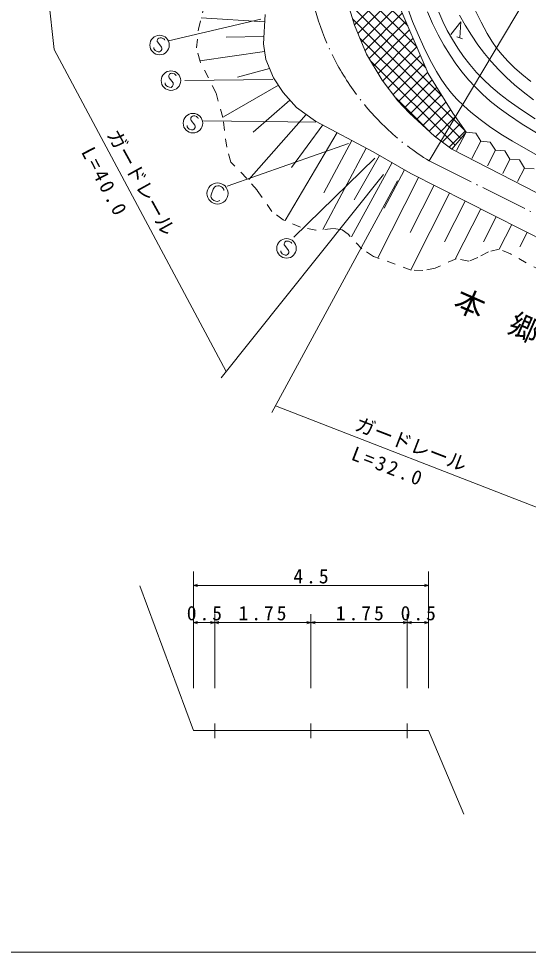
# Model space of a CAD drawing. Units: millimetres, scale not verified. Extents: x 40000 to 680000, y 20000 to 380000.
# Drawn here: x 272024 to 331781, y 205000 to 314481 of the extents above; entities that cross this region are included whole.
import ezdxf
from ezdxf.enums import TextEntityAlignment as Align

# ---------------------------------------------------------------- set-up
doc = ezdxf.new("R2010")
doc.units = ezdxf.units.MM
doc.header["$LTSCALE"] = 1000
doc.linetypes.add('USER1', pattern=[7.000001, 5.508197, -0.688525, 0.114754, -0.688525])
doc.linetypes.add('USER2', pattern=[2, 1, -1])
for name, color, linetype, lineweight in [('S-BGD', 7, 'Continuous', 13), ('S-BGD-EXST', 1, 'Continuous', 13), ('S-BGD-HTXT', 6, 'Continuous', 13), ('S-BMK-SRVR', 3, 'Continuous', 13), ('S-SUV', 7, 'Continuous', 13)]:
    doc.layers.add(name, color=color, linetype=linetype, lineweight=lineweight)
doc.styles.add('ＭＳ ゴシック', font='')
doc.styles.get('ＭＳ ゴシック').set_extended_font_data('MS Gothic')

# ---------------------------------------------------------------- blocks, each defined once
blk = doc.blocks.new('BUHIN1')
at = {"color": 1, "linetype": 'Continuous', "lineweight": 13}
blk.add_lwpolyline([(500, -144), (0, 0), (500, 142)], dxfattribs=at)
blk = doc.blocks.new('BUHIN2')
at = {"color": 1, "linetype": 'Continuous', "lineweight": 13}
blk.add_lwpolyline([(-500, 144), (0, 0), (-500, -142)], dxfattribs=at)

msp = doc.modelspace()

# ---------------------------------------------------------------- linework, layer by layer
at = {"layer": 'S-BGD'}
for p, q in [((309642, 321623), (317657, 313651)), ((309918, 319938), (318709, 311194)), ((310231, 318217), (319761, 308736)), ((311383, 313749), (315894, 318285)), ((311393, 313717), (310535, 316541)), ((310551, 316487), (321652, 305445)), ((311799, 312750), (316164, 317137)), ((316057, 317387), (320054, 308051)), ((312218, 311753), (316588, 316146)), ((317659, 315687), (318219, 314146)), ((325600, 315397), (326256, 314053)), ((300400, 314439), (289597, 311869)), ((300884, 314118), (293438, 314572)), ((300937, 314977), (300727, 311541)), ((311165, 314466), (324378, 301322)), ((312637, 310756), (317013, 315155)), ((319945, 315279), (320553, 313927)), ((321279, 315227), (321751, 314144)), ((323724, 314874), (324380, 313703)), ((312815, 310332), (311393, 313717)), ((313120, 309824), (317437, 314164)), ((313652, 308941), (317862, 313172)), ((318219, 314146), (318849, 312636)), ((320553, 313927), (321220, 312588)), ((321751, 314144), (322282, 313077)), ((322708, 312630), (323869, 314106)), ((323869, 314106), (323731, 312233)), ((324380, 313703), (325102, 312538)), ((326256, 314053), (326965, 312740)), ((288357, 312123), (288304, 312001)), ((288473, 312214), (288357, 312123)), ((288622, 312248), (288473, 312214)), ((288776, 312232), (288622, 312248)), ((288942, 312167), (288776, 312232)), ((289046, 312102), (288942, 312167)), ((289112, 312033), (289046, 312102)), ((289146, 311946), (289112, 312033)), ((300779, 312400), (296338, 312332)), ((312033, 312192), (323865, 300423)), ((314184, 308057), (318286, 312181)), ((318849, 312636), (319539, 311139)), ((321220, 312588), (321887, 311374)), ((322282, 313077), (322871, 312027)), ((322871, 312027), (323508, 311017)), ((323383, 312368), (324054, 312108)), ((325102, 312538), (325875, 311408)), ((326965, 312740), (327506, 311853)), ((287882, 310962), (287855, 311115)), ((287937, 310849), (287882, 310962)), ((288304, 312001), (288278, 311919)), ((288278, 311919), (288280, 311795)), ((288280, 311795), (288332, 311707)), ((288332, 311707), (288785, 311143)), ((288785, 311143), (288812, 311021)), ((288812, 311021), (288803, 310870)), ((300727, 311541), (300991, 309704)), ((314724, 307183), (318710, 311190)), ((319539, 311139), (320250, 309713)), ((321887, 311374), (322611, 310183)), ((323508, 311017), (324195, 310039)), ((325875, 311408), (326628, 310410)), ((327506, 311853), (328096, 311000)), ((328096, 311000), (328701, 310244)), ((288020, 310761), (287937, 310849)), ((288121, 310703), (288020, 310761)), ((288368, 310608), (288121, 310703)), ((288553, 310591), (288368, 310608)), ((288665, 310659), (288553, 310591)), ((288742, 310746), (288665, 310659)), ((288803, 310870), (288742, 310746)), ((300859, 310622), (293270, 309532)), ((314656, 307272), (312815, 310332)), ((315335, 306379), (319135, 310199)), ((322611, 310183), (323293, 309170)), ((324195, 310039), (324930, 309096)), ((326628, 310410), (327436, 309440)), ((328701, 310244), (329360, 309517)), ((300991, 309704), (301910, 307540)), ((313306, 309516), (323212, 299661)), ((315946, 305575), (319559, 309207)), ((320250, 309713), (321019, 308305)), ((323293, 309170), (324024, 308193)), ((324930, 309096), (325717, 308185)), ((327436, 309440), (328306, 308486)), ((329360, 309517), (330161, 308730)), ((289640, 307836), (289614, 307754)), ((289614, 307754), (289615, 307630)), ((289693, 307957), (289640, 307836)), ((289809, 308048), (289693, 307957)), ((289958, 308083), (289809, 308048)), ((290112, 308066), (289958, 308083)), ((290278, 308002), (290112, 308066)), ((290382, 307937), (290278, 308002)), ((290448, 307868), (290382, 307937)), ((290482, 307781), (290448, 307868)), ((301450, 308622), (297673, 307623)), ((316564, 304778), (319984, 308216)), ((320054, 308051), (322916, 303383)), ((321019, 308305), (321580, 307383)), ((324024, 308193), (324754, 307317)), ((325717, 308185), (326534, 307330)), ((328306, 308486), (329219, 307574)), ((330161, 308730), (331003, 307988)), ((331003, 307988), (332083, 307127)), ((289218, 306797), (289191, 306949)), ((289273, 306683), (289218, 306797)), ((289356, 306596), (289273, 306683)), ((289457, 306538), (289356, 306596)), ((289615, 307630), (289667, 307542)), ((289667, 307542), (290121, 306977)), ((290078, 306581), (290001, 306493)), ((290138, 306705), (290078, 306581)), ((290121, 306977), (290148, 306856)), ((290148, 306856), (290138, 306705)), ((301820, 307351), (291518, 307235)), ((302481, 306683), (296023, 302964)), ((301910, 307540), (303052, 305826)), ((316499, 304847), (314656, 307272)), ((317244, 304044), (320503, 307320)), ((321580, 307383), (322197, 306487)), ((324754, 307317), (325530, 306481)), ((326534, 307330), (327399, 306512)), ((329219, 307574), (330176, 306709)), ((330176, 306709), (331179, 305884)), ((289703, 306442), (289457, 306538)), ((289888, 306426), (289703, 306442)), ((290001, 306493), (289888, 306426)), ((303052, 305826), (304609, 304050)), ((317931, 303316), (321041, 306442)), ((318669, 302640), (321578, 305565)), ((322197, 306487), (322780, 305752)), ((322780, 305752), (323416, 305048)), ((325530, 306481), (326397, 305635)), ((326397, 305635), (327310, 304827)), ((327399, 306512), (328393, 305674)), ((328393, 305674), (329424, 304883)), ((331179, 305884), (332383, 304976)), ((303831, 304938), (299513, 301154)), ((316246, 305180), (320356, 301092)), ((317842, 303398), (316499, 304847)), ((319406, 301963), (322116, 304688)), ((323416, 305048), (324215, 304261)), ((327310, 304827), (328367, 303988)), ((329424, 304883), (330994, 303780)), ((304609, 304050), (306845, 302465)), ((320796, 300689), (317842, 303398)), ((320144, 301287), (322654, 303810)), ((322916, 303383), (324495, 301158)), ((324215, 304261), (325056, 303518)), ((325056, 303518), (326126, 302661)), ((328367, 303988), (329460, 303197)), ((330994, 303780), (332599, 302726)), ((292217, 302842), (292191, 302759)), ((292191, 302759), (292192, 302635)), ((292192, 302635), (292244, 302547)), ((292270, 302963), (292217, 302842)), ((292244, 302547), (292698, 301983)), ((292386, 303054), (292270, 302963)), ((292535, 303088), (292386, 303054)), ((292689, 303072), (292535, 303088)), ((292855, 303007), (292689, 303072)), ((292959, 302942), (292855, 303007)), ((293025, 302874), (292959, 302942)), ((293059, 302786), (293025, 302874)), ((306867, 302349), (293684, 302505)), ((305727, 303257), (299029, 295630)), ((306845, 302465), (313605, 298865)), ((320889, 300618), (323217, 302959)), ((326126, 302661), (327231, 301853)), ((329460, 303197), (331075, 302124)), ((291795, 301803), (291768, 301955)), ((291850, 301689), (291795, 301803)), ((291933, 301601), (291850, 301689)), ((292034, 301544), (291933, 301601)), ((292280, 301448), (292034, 301544)), ((292465, 301432), (292280, 301448)), ((292578, 301499), (292465, 301432)), ((292655, 301586), (292578, 301499)), ((292715, 301711), (292655, 301586)), ((292698, 301983), (292725, 301861)), ((292725, 301861), (292715, 301711)), ((309380, 301115), (303254, 290827)), ((307690, 302015), (303998, 297023)), ((321695, 300011), (323804, 302131)), ((322501, 299403), (324392, 301304)), ((324495, 301158), (322799, 299179)), ((324495, 301158), (323358, 299026)), ((324495, 301158), (325612, 301062)), ((327231, 301853), (328567, 300957)), ((331075, 302124), (332733, 301096)), ((311070, 300215), (307785, 294047)), ((322799, 299179), (320796, 300689)), ((326206, 300110), (325157, 298092)), ((325612, 301062), (326206, 300110)), ((326206, 300110), (327323, 300014)), ((327323, 300014), (327916, 299063)), ((328567, 300957), (329945, 300105)), ((329945, 300105), (334269, 297622)), ((310688, 299851), (296456, 294836)), ((312760, 299315), (307669, 289756)), ((322799, 299179), (363422, 278345)), ((327916, 299063), (326978, 297216)), ((327916, 299063), (329033, 298966)), ((329033, 298966), (329627, 298015)), ((313799, 298137), (304284, 288867)), ((314336, 298442), (311343, 293257)), ((313605, 298865), (317994, 296331)), ((329627, 298015), (328799, 296340)), ((329627, 298015), (330744, 297919)), ((330744, 297919), (331337, 296967)), ((315800, 297598), (311050, 288908)), ((317263, 296753), (314876, 292247)), ((331337, 296967), (330528, 295399)), ((331337, 296967), (332455, 296871)), ((318905, 295869), (314125, 286437)), ((317994, 296331), (343506, 283401)), ((294838, 294508), (294617, 293937)), ((294975, 294723), (294838, 294508)), ((295149, 294844), (294975, 294723)), ((295385, 294899), (295149, 294844)), ((295580, 294864), (295385, 294899)), ((295807, 294776), (295580, 294864)), ((295927, 294689), (295807, 294776)), ((296013, 294582), (295927, 294689)), ((296063, 294469), (296013, 294582)), ((320728, 294946), (317925, 289416)), ((294617, 293937), (294568, 293675)), ((294568, 293675), (294599, 293495)), ((294599, 293495), (294721, 293307)), ((296067, 294340), (296063, 294469)), ((322550, 294022), (317989, 285023)), ((294721, 293307), (294912, 293179)), ((294912, 293179), (295134, 293093)), ((295134, 293093), (295309, 293045)), ((295309, 293045), (295417, 293064)), ((295417, 293064), (295528, 293108)), ((295528, 293108), (295595, 293176)), ((324372, 293098), (321948, 288316)), ((326194, 292175), (323211, 286288)), ((328017, 291251), (326522, 288301)), ((329839, 290328), (328375, 287440)), ((331661, 289404), (330803, 287711)), ((303192, 288163), (303166, 288080)), ((303166, 288080), (303167, 287956)), ((303167, 287956), (303219, 287868)), ((303245, 288284), (303192, 288163)), ((303360, 288375), (303245, 288284)), ((303510, 288409), (303360, 288375)), ((303663, 288393), (303510, 288409)), ((303830, 288328), (303663, 288393)), ((303934, 288263), (303830, 288328)), ((304000, 288194), (303934, 288263)), ((304034, 288107), (304000, 288194)), ((302770, 287123), (302743, 287276)), ((302825, 287010), (302770, 287123)), ((302908, 286922), (302825, 287010)), ((303009, 286864), (302908, 286922)), ((303255, 286769), (303009, 286864)), ((303219, 287868), (303673, 287304)), ((303630, 286907), (303553, 286820)), ((303690, 287031), (303630, 286907)), ((303673, 287304), (303699, 287182)), ((303699, 287182), (303690, 287031)), ((303440, 286752), (303255, 286769)), ((303553, 286820), (303440, 286752))]:
    msp.add_line(p, q, dxfattribs=at)
at = {"layer": 'S-BGD', "linetype": 'USER2'}
for p, q in [((293096, 313247), (294725, 319558)), ((292890, 311080), (293096, 313247)), ((293287, 309460), (292890, 311080)), ((295169, 305750), (293287, 309460)), ((295968, 302900), (295169, 305750)), ((296418, 299404), (295968, 302900)), ((296910, 297650), (296418, 299404)), ((298765, 295758), (296910, 297650)), ((299990, 294354), (298765, 295758)), ((301715, 291877), (299990, 294354)), ((303036, 290876), (301715, 291877)), ((305057, 290043), (303036, 290876)), ((306871, 289681), (305057, 290043)), ((308898, 289871), (306871, 289681)), ((309957, 289704), (308898, 289871)), ((310639, 289195), (309957, 289704)), ((312272, 287487), (310639, 289195)), ((313642, 286613), (312272, 287487)), ((327094, 287157), (325850, 286467)), ((328377, 287440), (327094, 287157)), ((329676, 286887), (328377, 287440)), ((333300, 284895), (329676, 286887)), ((318048, 285001), (313642, 286613)), ((323306, 286331), (320873, 285223)), ((324806, 286042), (323306, 286331)), ((325850, 286467), (324806, 286042)), ((319404, 284963), (318048, 285001)), ((320873, 285223), (319404, 284963))]:
    msp.add_line(p, q, dxfattribs=at)
at = {"layer": 'S-BGD'}
for centre, radius in [((288545, 311384), 1144), ((289881, 307218), 1144), ((292458, 302224), 1144), ((295339, 293985), 1244), ((303433, 287545), 1144)]:
    msp.add_circle(centre, radius, dxfattribs=at)
at = {"layer": 'S-BGD-EXST'}
for p, q in [((292507, 249667), (292507, 244667)), ((320091, 244667), (320091, 249667)), ((292507, 230994), (286249, 247956)), ((292507, 248033), (320091, 248033)), ((292507, 235994), (292507, 244667)), ((295007, 244667), (295007, 235994)), ((306299, 244667), (306299, 235994)), ((317591, 244667), (317591, 235994)), ((320091, 244667), (320091, 235994)), ((292507, 243667), (295007, 243667)), ((295007, 243667), (306299, 243667)), ((306299, 243667), (317591, 243667)), ((317591, 243667), (320091, 243667)), ((295007, 231825), (295007, 230102)), ((306299, 231825), (306299, 230102)), ((317591, 231825), (317591, 230102)), ((292507, 230994), (320091, 230994)), ((320091, 230994), (324208, 221195))]:
    msp.add_line(p, q, dxfattribs=at)
at = {"layer": 'S-BGD-HTXT'}
for p, q in [((274109, 329337), (276197, 310885)), ((320168, 297796), (335488, 323575)), ((276197, 310885), (296361, 273102)), ((314816, 296222), (295784, 272379)), ((316441, 295465), (301713, 268287)), ((333522, 256897), (302140, 269076))]:
    msp.add_line(p, q, dxfattribs=at)
at = {"layer": 'S-BMK-SRVR', "linetype": 'USER1'}
msp.add_line((320168, 297796), (356026, 279900), dxfattribs=at)
at = {"layer": 'S-BMK-SRVR'}
for start, end in [(192.96185, 203.38275), (204.68536, 204.90247), (206.20508, 216.62598), (217.92859, 218.14569), (219.4483, 229.8692), (231.17181, 231.38892), (232.69153, 238.58954)]:
    msp.add_arc((335951, 323643), 30285, start, end, dxfattribs=at)
at = {"layer": 'S-SUV'}
msp.add_line((40000, 205000), (579000, 205000), dxfattribs=at)

# ---------------------------------------------------------------- block references
at = {"layer": 'S-BGD-EXST'}
for name, p in [('BUHIN1', (292507, 248033)), ('BUHIN2', (320091, 248033)), ('BUHIN1', (292507, 243667)), ('BUHIN2', (295007, 243667)), ('BUHIN1', (295007, 243667)), ('BUHIN2', (306299, 243667)), ('BUHIN1', (306299, 243667)), ('BUHIN2', (317591, 243667)), ('BUHIN1', (317591, 243667)), ('BUHIN2', (320091, 243667))]:
    msp.add_blockref(name, p, dxfattribs=at)

# ---------------------------------------------------------------- texts
at = {"layer": 'S-BGD', "insert": (322700, 280317), "char_height": 2566, "attachment_point": 7, "rotation": 336.1, "style": 'ＭＳ ゴシック'}
msp.add_mtext('\\T2;本郷川', dxfattribs=at)
at = {"layer": 'S-BGD-EXST', "char_height": 1686, "attachment_point": 7, "style": 'ＭＳ ゴシック'}
for s, insert in [('\\T1.3;4.5', (304236, 248233)), ('\\T1.3;0.5', (291734, 243905)), ('\\T1.3;1.75', (297805, 243905)), ('\\T1.3;1.75', (309214, 243905)), ('\\T1.3;0.5', (316809, 243905))]:
    msp.add_mtext(s, dxfattribs=dict(at, insert=insert))
at = {"layer": 'S-BGD-HTXT', "style": 'ＭＳ ゴシック'}
for rotation, p in [(299, (281872, 300676)), (338.9, (311120, 265822))]:
    msp.add_text('ガードレール', height=1686, rotation=rotation, dxfattribs=at).set_placement(p, align=Align.BOTTOM_LEFT)
at = {"layer": 'S-BGD-HTXT', "char_height": 1686, "attachment_point": 7, "style": 'ＭＳ ゴシック'}
for s, insert, rotation in [('\\T1.3;L=40.0', (279286, 298859), 297.6), ('\\T1.3;L=32.0', (310880, 262781), 338.9)]:
    msp.add_mtext(s, dxfattribs=dict(at, insert=insert, rotation=rotation))

doc.saveas('drawing.dxf')
